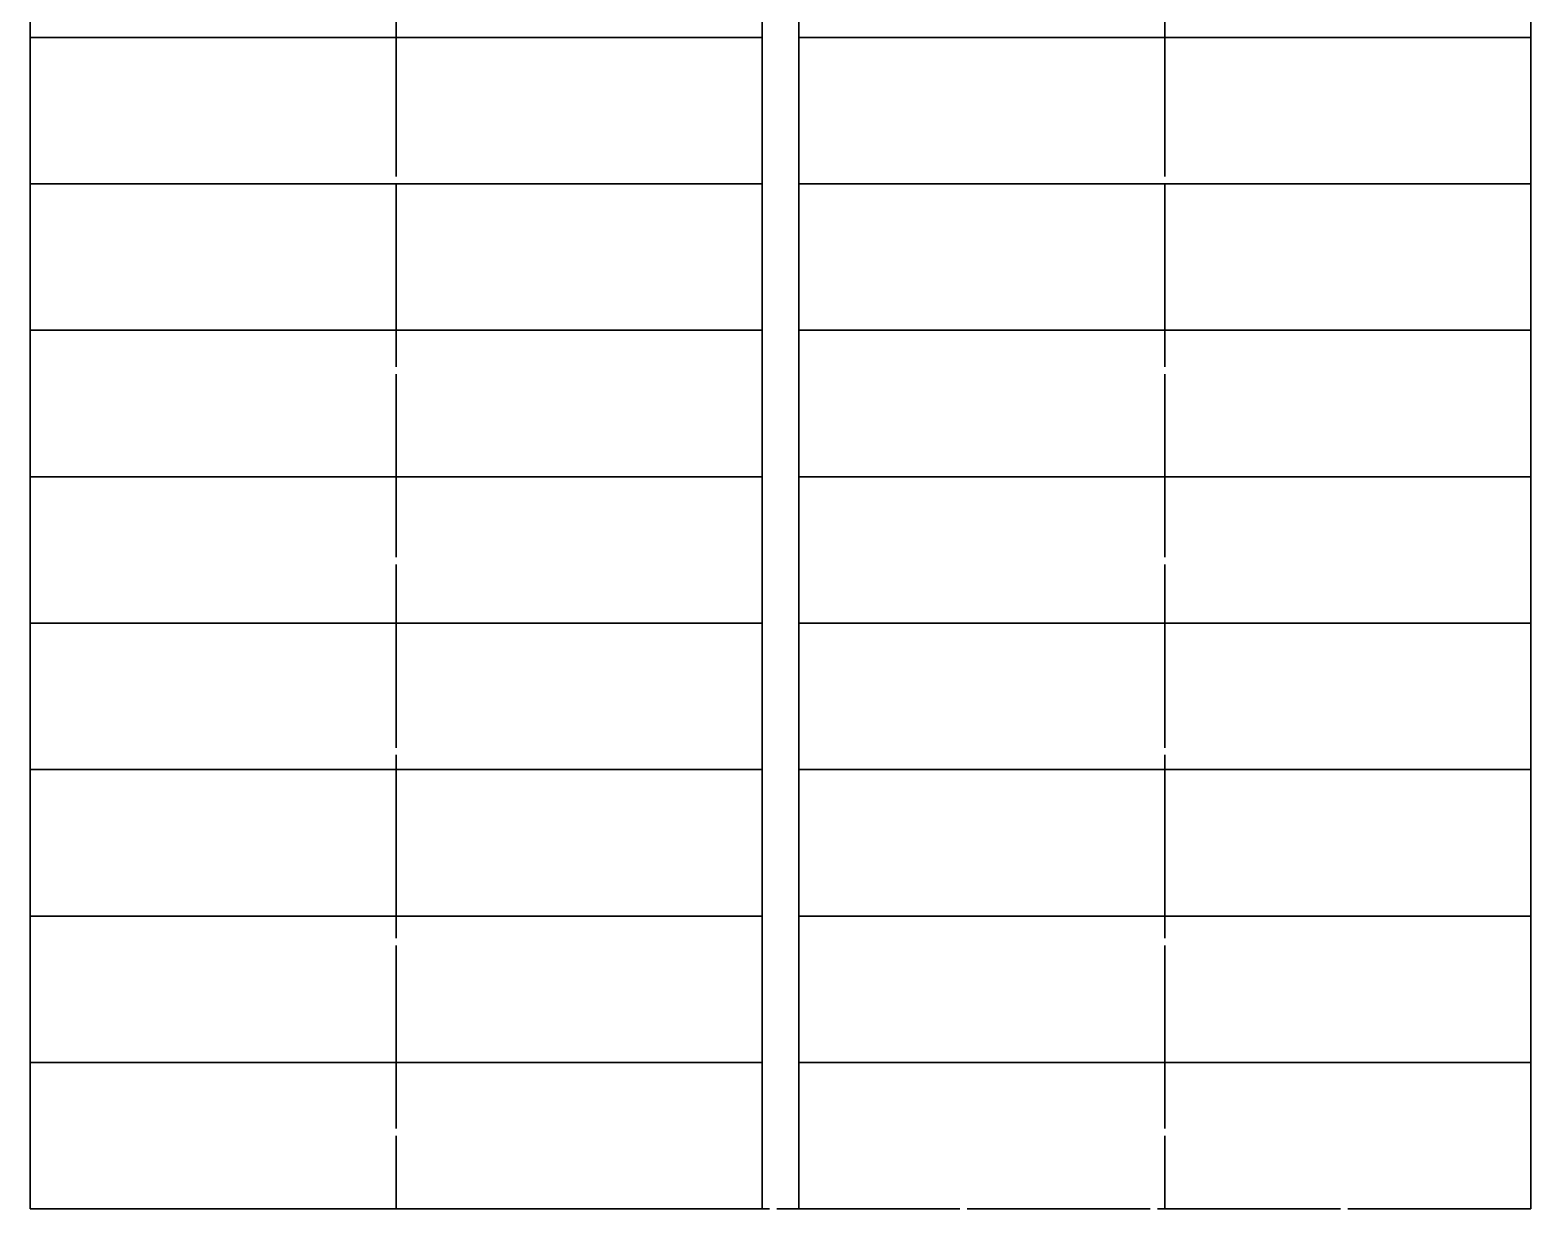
# Model space of a CAD drawing. Header units: metres. Extents: x 3067 to 3319, y 1703 to 1914.
# Drawn here: x 3130.05 to 3150.55, y 1759.87 to 1775.97 of the extents above; entities that cross this region are included whole.
import ezdxf

# ---------------------------------------------------------------- set-up
doc = ezdxf.new("R2010")
doc.units = ezdxf.units.M
doc.linetypes.add('Socle_Continu', pattern=[2.5, 2.5, 0])
doc.layers.get('0').update_dxf_attribs({"lineweight": 30})
doc.layers.add('1', color=7, linetype='Socle_Continu', lineweight=30)

msp = doc.modelspace()

# ---------------------------------------------------------------- linework, layer by layer
at = {"linetype": 'Socle_Continu'}
for p, q in [((3135.049, 1799.866), (3135.049, 1759.866)), ((3145.549, 1799.866), (3145.549, 1759.866))]:
    msp.add_line(p, q, dxfattribs=at)
for points in [[(3130.049, 1777.866), (3140.049, 1777.866), (3140.049, 1775.866), (3130.049, 1775.866)], [(3140.549, 1777.866), (3150.549, 1777.866), (3150.549, 1775.866), (3140.549, 1775.866)], [(3130.049, 1775.866), (3140.049, 1775.866), (3140.049, 1773.866), (3130.049, 1773.866)], [(3140.549, 1775.866), (3150.549, 1775.866), (3150.549, 1773.866), (3140.549, 1773.866)], [(3130.049, 1773.866), (3140.049, 1773.866), (3140.049, 1771.866), (3130.049, 1771.866)], [(3140.549, 1773.866), (3150.549, 1773.866), (3150.549, 1771.866), (3140.549, 1771.866)], [(3130.049, 1771.866), (3140.049, 1771.866), (3140.049, 1769.866), (3130.049, 1769.866)], [(3140.549, 1771.866), (3150.549, 1771.866), (3150.549, 1769.866), (3140.549, 1769.866)], [(3130.049, 1769.866), (3140.049, 1769.866), (3140.049, 1767.866), (3130.049, 1767.866)], [(3140.549, 1769.866), (3150.549, 1769.866), (3150.549, 1767.866), (3140.549, 1767.866)], [(3130.049, 1767.866), (3140.049, 1767.866), (3140.049, 1765.866), (3130.049, 1765.866)], [(3140.549, 1767.866), (3150.549, 1767.866), (3150.549, 1765.866), (3140.549, 1765.866)], [(3130.049, 1765.866), (3140.049, 1765.866), (3140.049, 1763.866), (3130.049, 1763.866)], [(3140.549, 1765.866), (3150.549, 1765.866), (3150.549, 1763.866), (3140.549, 1763.866)], [(3130.049, 1763.866), (3140.049, 1763.866), (3140.049, 1761.866), (3130.049, 1761.866)], [(3140.549, 1763.866), (3150.549, 1763.866), (3150.549, 1761.866), (3140.549, 1761.866)], [(3130.049, 1761.866), (3140.049, 1761.866), (3140.049, 1759.866), (3130.049, 1759.866)], [(3140.549, 1761.866), (3150.549, 1761.866), (3150.549, 1759.866), (3140.549, 1759.866)]]:
    msp.add_lwpolyline(points, close=True, dxfattribs=at)
at = {"layer": '1', "color": 102, "linetype": 'Socle_Continu'}
msp.add_lwpolyline([(3130.049, 1802.56), (3150.549, 1802.56), (3150.549, 1759.866), (3130.049, 1759.866)], close=True, dxfattribs=at)

doc.saveas('drawing.dxf')
